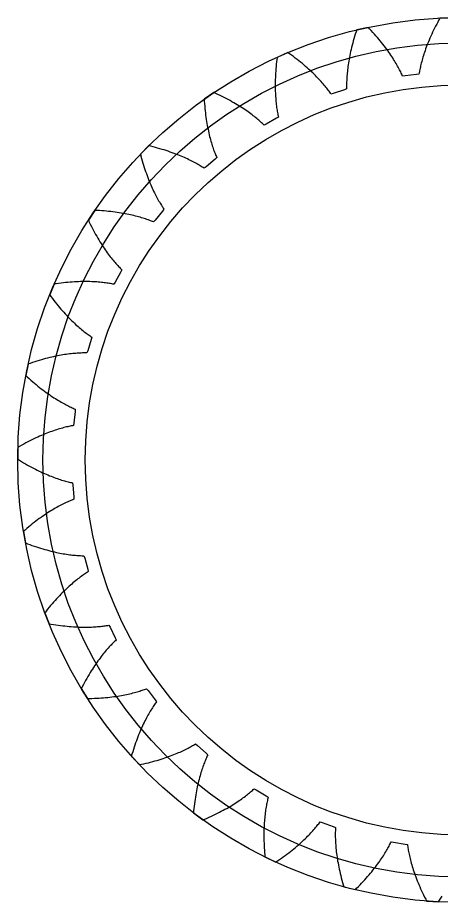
# Model space of a CAD drawing. Extents: x -4.38 to 4.38, y -4.38 to 4.38.
# Drawn here: x -4.38 to -0.19, y -4.38 to 4.38 of the extents above; entities that cross this region are included whole.
import ezdxf

# ---------------------------------------------------------------- set-up
doc = ezdxf.new("R2010")
doc.units = 0
doc.header["$MEASUREMENT"] = 0
doc.layers.add('gear', color=7, linetype='CONTINUOUS')
doc.layers.add('gear_guides', color=5, linetype='CONTINUOUS')

msp = doc.modelspace()

# ---------------------------------------------------------------- linework, layer by layer
at = {"layer": 'gear'}
msp.add_lwpolyline([(-0.084073, 4.374192), (-0.200602, 4.370399), (-0.200626, 4.370363), (-0.20065, 4.370321), (-0.201403, 4.368984), (-0.204402, 4.363646), (-0.210318, 4.353014), (-0.221833, 4.331931), (-0.232929, 4.311093), (-0.243613, 4.290508), (-0.253891, 4.27018), (-0.263771, 4.250118), (-0.273258, 4.230326), (-0.282361, 4.21081), (-0.291085, 4.191577), (-0.299437, 4.172633), (-0.307426, 4.153982), (-0.315058, 4.135632), (-0.322339, 4.117586), (-0.329279, 4.09985), (-0.335883, 4.08243), (-0.34216, 4.065331), (-0.348117, 4.048557), (-0.353761, 4.032113), (-0.359101, 4.016004), (-0.364143, 4.000235), (-0.368896, 3.98481), (-0.373368, 3.969733), (-0.377567, 3.955008), (-0.3815, 3.94064), (-0.385175, 3.926633), (-0.388601, 3.91299), (-0.391786, 3.899714), (-0.394738, 3.88681), (-0.397465, 3.874281), (-0.399975, 3.86213), (-0.402277, 3.850361), (-0.404379, 3.838975), (-0.40629, 3.827977), (-0.408017, 3.817368), (-0.431517, 3.813161), (-0.546133, 3.79844), (-0.569934, 3.796572), (-0.574286, 3.806399), (-0.578914, 3.816558), (-0.583825, 3.827042), (-0.589027, 3.837848), (-0.594526, 3.84897), (-0.600331, 3.860404), (-0.606448, 3.872143), (-0.612884, 3.884182), (-0.619647, 3.896517), (-0.626743, 3.909141), (-0.634179, 3.922048), (-0.641962, 3.935234), (-0.650099, 3.948691), (-0.658597, 3.962415), (-0.66746, 3.976398), (-0.676698, 3.990634), (-0.686314, 4.005118), (-0.696317, 4.019842), (-0.706711, 4.0348), (-0.717503, 4.049986), (-0.7287, 4.065392), (-0.740305, 4.081012), (-0.752327, 4.096838), (-0.764769, 4.112865), (-0.777639, 4.129083), (-0.79094, 4.145487), (-0.804679, 4.162069), (-0.81886, 4.178821), (-0.833489, 4.195736), (-0.848571, 4.212806), (-0.86411, 4.230023), (-0.880112, 4.24738), (-0.896581, 4.264869), (-0.904992, 4.273661), (-0.909242, 4.278068), (-0.91031, 4.279171), (-0.910343, 4.279205), (-0.910375, 4.279234), (-1.02408, 4.253456), (-1.024097, 4.253416), (-1.024112, 4.25337), (-1.024599, 4.251915), (-1.026533, 4.246106), (-1.030331, 4.234547), (-1.037647, 4.211665), (-1.044599, 4.189104), (-1.051194, 4.166869), (-1.05744, 4.144963), (-1.063344, 4.123393), (-1.068915, 4.102164), (-1.074159, 4.081278), (-1.079086, 4.060742), (-1.083702, 4.040559), (-1.088017, 4.020734), (-1.092038, 4.00127), (-1.095773, 3.982173), (-1.09923, 3.963444), (-1.102418, 3.945089), (-1.105346, 3.927111), (-1.10802, 3.909512), (-1.110451, 3.892298), (-1.112645, 3.87547), (-1.114612, 3.859031), (-1.11636, 3.842985), (-1.117898, 3.827334), (-1.119234, 3.812081), (-1.120377, 3.797229), (-1.121335, 3.782779), (-1.122117, 3.768734), (-1.122732, 3.755095), (-1.123188, 3.741866), (-1.123495, 3.729047), (-1.12366, 3.716641), (-1.123693, 3.704648), (-1.123602, 3.693071), (-1.123397, 3.68191), (-1.123085, 3.671166), (-1.145364, 3.662587), (-1.255123, 3.626441), (-1.27814, 3.620102), (-1.284274, 3.628928), (-1.29074, 3.638027), (-1.297547, 3.647393), (-1.3047, 3.657019), (-1.312205, 3.6669), (-1.320068, 3.677028), (-1.328296, 3.687397), (-1.336895, 3.698001), (-1.34587, 3.708833), (-1.355227, 3.719886), (-1.364971, 3.731153), (-1.375109, 3.742627), (-1.385646, 3.754301), (-1.396587, 3.766169), (-1.407937, 3.778221), (-1.419701, 3.790452), (-1.431885, 3.802854), (-1.444494, 3.815419), (-1.457531, 3.82814), (-1.471002, 3.841009), (-1.484912, 3.854018), (-1.499264, 3.867159), (-1.514063, 3.880424), (-1.529314, 3.893806), (-1.54502, 3.907296), (-1.561185, 3.920886), (-1.577814, 3.934568), (-1.594909, 3.948334), (-1.612475, 3.962174), (-1.630515, 3.976082), (-1.649032, 3.990047), (-1.66803, 4.004062), (-1.687511, 4.018118), (-1.697434, 4.025159), (-1.702441, 4.028682), (-1.703697, 4.029563), (-1.703737, 4.029591), (-1.703774, 4.029613), (-1.810546, 3.982782), (-1.810554, 3.982739), (-1.810561, 3.982692), (-1.810764, 3.981171), (-1.811563, 3.975101), (-1.813104, 3.963032), (-1.815959, 3.939179), (-1.818515, 3.91571), (-1.820783, 3.892628), (-1.82277, 3.869937), (-1.824486, 3.847639), (-1.825937, 3.825739), (-1.827135, 3.804238), (-1.828086, 3.783141), (-1.828799, 3.762449), (-1.829284, 3.742165), (-1.829548, 3.722293), (-1.829602, 3.702833), (-1.829452, 3.683789), (-1.829109, 3.665162), (-1.828581, 3.646955), (-1.827877, 3.629168), (-1.827005, 3.611805), (-1.825975, 3.594865), (-1.824796, 3.578352), (-1.823476, 3.562265), (-1.822024, 3.546606), (-1.820449, 3.531376), (-1.81876, 3.516575), (-1.816966, 3.502205), (-1.815076, 3.488266), (-1.813099, 3.474758), (-1.811043, 3.461681), (-1.808918, 3.449036), (-1.806733, 3.436822), (-1.804496, 3.42504), (-1.802215, 3.413689), (-1.799901, 3.402768), (-1.797562, 3.392278), (-1.817815, 3.379638), (-1.91875, 3.323372), (-1.940151, 3.312792), (-1.947844, 3.320298), (-1.955916, 3.328009), (-1.964372, 3.335918), (-1.973218, 3.344016), (-1.982457, 3.352298), (-1.992095, 3.360755), (-2.002137, 3.369379), (-2.012587, 3.378164), (-2.023449, 3.387102), (-2.034729, 3.396184), (-2.04643, 3.405403), (-2.058556, 3.414752), (-2.071112, 3.424221), (-2.084101, 3.433803), (-2.097527, 3.44349), (-2.111393, 3.453274), (-2.125704, 3.463146), (-2.140463, 3.473098), (-2.155672, 3.483121), (-2.171335, 3.493208), (-2.187455, 3.503349), (-2.204035, 3.513537), (-2.221077, 3.523762), (-2.238585, 3.534016), (-2.25656, 3.544289), (-2.275005, 3.554575), (-2.293922, 3.564862), (-2.313314, 3.575144), (-2.333182, 3.58541), (-2.353528, 3.595652), (-2.374353, 3.60586), (-2.39566, 3.616027), (-2.417449, 3.626142), (-2.428525, 3.631178), (-2.434109, 3.63369), (-2.435509, 3.634317), (-2.435553, 3.634336), (-2.435594, 3.634351), (-2.531573, 3.56816), (-2.531574, 3.568116), (-2.531571, 3.568069), (-2.531482, 3.566536), (-2.531119, 3.560425), (-2.530348, 3.548282), (-2.528636, 3.524321), (-2.526705, 3.500792), (-2.524564, 3.477698), (-2.522221, 3.45504), (-2.519685, 3.432821), (-2.516966, 3.411042), (-2.514073, 3.389703), (-2.511014, 3.368807), (-2.507798, 3.348354), (-2.504436, 3.328345), (-2.500935, 3.308782), (-2.497304, 3.289664), (-2.493553, 3.270992), (-2.489691, 3.252767), (-2.485727, 3.234988), (-2.481669, 3.217657), (-2.477528, 3.200772), (-2.47331, 3.184333), (-2.469027, 3.168341), (-2.464686, 3.152795), (-2.460297, 3.137694), (-2.455868, 3.123037), (-2.451409, 3.108823), (-2.446928, 3.095052), (-2.442434, 3.081723), (-2.437936, 3.068833), (-2.433443, 3.056382), (-2.428963, 3.044367), (-2.424506, 3.032788), (-2.420079, 3.021642), (-2.415692, 3.010928), (-2.411353, 3.000642), (-2.407071, 2.990784), (-2.424566, 2.97454), (-2.513028, 2.900189), (-2.53204, 2.88575), (-2.541015, 2.891664), (-2.5504, 2.897708), (-2.5602, 2.903873), (-2.570418, 2.910152), (-2.581058, 2.916535), (-2.592122, 2.923015), (-2.603615, 2.929583), (-2.615538, 2.936232), (-2.627896, 2.942952), (-2.640691, 2.949736), (-2.653925, 2.956574), (-2.667601, 2.963458), (-2.681722, 2.97038), (-2.69629, 2.977331), (-2.711306, 2.984302), (-2.726774, 2.991285), (-2.742695, 2.99827), (-2.75907, 3.005249), (-2.775901, 3.012213), (-2.79319, 3.019153), (-2.810938, 3.026061), (-2.829146, 3.032926), (-2.847816, 3.039741), (-2.866947, 3.046496), (-2.886542, 3.053183), (-2.9066, 3.059791), (-2.927123, 3.066313), (-2.94811, 3.072739), (-2.969562, 3.079059), (-2.991478, 3.085266), (-3.013859, 3.091349), (-3.036705, 3.097299), (-3.060015, 3.103108), (-3.071843, 3.105956), (-3.077801, 3.107366), (-3.079295, 3.107717), (-3.079342, 3.107728), (-3.079385, 3.107735), (-3.161103, 3.024575), (-3.161095, 3.024532), (-3.161084, 3.024486), (-3.160707, 3.022998), (-3.159193, 3.017066), (-3.156138, 3.005289), (-3.149923, 2.982084), (-3.143574, 2.959346), (-3.1371, 2.937074), (-3.130512, 2.91527), (-3.123817, 2.893932), (-3.117025, 2.873061), (-3.110146, 2.852655), (-3.103187, 2.832716), (-3.096159, 2.813241), (-3.089071, 2.79423), (-3.081931, 2.775683), (-3.074748, 2.757597), (-3.067531, 2.739973), (-3.06029, 2.722808), (-3.053032, 2.706101), (-3.045768, 2.68985), (-3.038505, 2.674054), (-3.031254, 2.658711), (-3.024021, 2.643819), (-3.016816, 2.629375), (-3.009649, 2.615377), (-3.002526, 2.601823), (-2.995458, 2.588711), (-2.988451, 2.576037), (-2.981516, 2.563798), (-2.97466, 2.551993), (-2.967891, 2.540617), (-2.961219, 2.529667), (-2.954651, 2.519141), (-2.948195, 2.509034), (-2.941859, 2.499344), (-2.935652, 2.490065), (-2.929582, 2.481196), (-2.943686, 2.461934), (-3.016479, 2.372185), (-3.032415, 2.354409), (-3.042346, 2.358518), (-3.052706, 2.362676), (-3.063496, 2.366875), (-3.074717, 2.371106), (-3.086372, 2.375361), (-3.098463, 2.37963), (-3.110991, 2.383905), (-3.123958, 2.388177), (-3.137364, 2.392437), (-3.151211, 2.396676), (-3.1655, 2.400886), (-3.180232, 2.405058), (-3.195408, 2.409183), (-3.211028, 2.413251), (-3.227093, 2.417254), (-3.243602, 2.421183), (-3.260557, 2.425029), (-3.277957, 2.428783), (-3.295802, 2.432436), (-3.314092, 2.435979), (-3.332826, 2.439402), (-3.352005, 2.442698), (-3.371627, 2.445856), (-3.391691, 2.448869), (-3.412197, 2.451726), (-3.433144, 2.454419), (-3.45453, 2.456939), (-3.476353, 2.459277), (-3.498613, 2.461423), (-3.521308, 2.46337), (-3.544436, 2.465107), (-3.567995, 2.466627), (-3.591983, 2.467919), (-3.604137, 2.468477), (-3.610254, 2.468734), (-3.611788, 2.468796), (-3.611836, 2.468798), (-3.611879, 2.468796), (-3.676382, 2.371674), (-3.676367, 2.371634), (-3.676346, 2.371591), (-3.675695, 2.370201), (-3.673086, 2.364662), (-3.667857, 2.353676), (-3.657363, 2.332067), (-3.646825, 2.310941), (-3.636254, 2.290298), (-3.625658, 2.270134), (-3.615046, 2.250449), (-3.604427, 2.23124), (-3.59381, 2.212505), (-3.583204, 2.194243), (-3.572617, 2.17645), (-3.562059, 2.159124), (-3.551537, 2.142263), (-3.541062, 2.125864), (-3.53064, 2.109924), (-3.520281, 2.094439), (-3.509993, 2.079408), (-3.499784, 2.064826), (-3.489664, 2.05069), (-3.479639, 2.036996), (-3.469719, 2.023742), (-3.459911, 2.010922), (-3.450224, 1.998534), (-3.440665, 1.986573), (-3.431242, 1.975035), (-3.421964, 1.963916), (-3.412838, 1.953211), (-3.403872, 1.942917), (-3.395073, 1.933027), (-3.386449, 1.923539), (-3.378007, 1.914445), (-3.369755, 1.905743), (-3.3617, 1.897427), (-3.353849, 1.889491), (-3.34621, 1.88193), (-3.356414, 1.860347), (-3.410906, 1.758444), (-3.42319, 1.737973), (-3.43372, 1.740129), (-3.444679, 1.742251), (-3.456068, 1.744333), (-3.467888, 1.746363), (-3.480138, 1.748335), (-3.492818, 1.750239), (-3.505929, 1.752065), (-3.519469, 1.753806), (-3.533439, 1.755452), (-3.547839, 1.756995), (-3.562666, 1.758424), (-3.577922, 1.759733), (-3.593604, 1.76091), (-3.609711, 1.761949), (-3.626243, 1.76284), (-3.643198, 1.763573), (-3.660574, 1.764141), (-3.67837, 1.764534), (-3.696584, 1.764744), (-3.715214, 1.764761), (-3.734258, 1.764578), (-3.753713, 1.764184), (-3.773578, 1.763572), (-3.79385, 1.762733), (-3.814527, 1.761658), (-3.835604, 1.760338), (-3.85708, 1.758765), (-3.878952, 1.75693), (-3.901216, 1.754825), (-3.92387, 1.752442), (-3.946908, 1.749771), (-3.970329, 1.746804), (-3.994128, 1.743533), (-4.006168, 1.741781), (-4.012223, 1.740876), (-4.013741, 1.740646), (-4.013788, 1.740639), (-4.01383, 1.74063), (-4.058788, 1.633055), (-4.058765, 1.633018), (-4.058736, 1.63298), (-4.057834, 1.631739), (-4.054224, 1.626794), (-4.04701, 1.616996), (-4.032616, 1.597763), (-4.018271, 1.579013), (-4.003984, 1.560743), (-3.989763, 1.542949), (-3.975617, 1.525628), (-3.961555, 1.508776), (-3.947584, 1.492389), (-3.933714, 1.476464), (-3.919951, 1.460996), (-3.906305, 1.445982), (-3.892783, 1.431417), (-3.879392, 1.417297), (-3.866142, 1.403617), (-3.85304, 1.390373), (-3.840093, 1.37756), (-3.82731, 1.365173), (-3.814697, 1.353208), (-3.802262, 1.341659), (-3.790012, 1.330521), (-3.777956, 1.31979), (-3.766099, 1.309459), (-3.754449, 1.299523), (-3.743013, 1.289977), (-3.731798, 1.280815), (-3.720811, 1.27203), (-3.710059, 1.263619), (-3.699547, 1.255573), (-3.689283, 1.247888), (-3.679273, 1.240557), (-3.669523, 1.233574), (-3.66004, 1.226932), (-3.650829, 1.220625), (-3.641897, 1.214647), (-3.647832, 1.191523), (-3.682054, 1.081149), (-3.690242, 1.058723), (-3.700989, 1.058846), (-3.712152, 1.058857), (-3.72373, 1.058745), (-3.73572, 1.058502), (-3.748122, 1.05812), (-3.760933, 1.05759), (-3.774152, 1.056902), (-3.787778, 1.056049), (-3.801807, 1.055021), (-3.816238, 1.05381), (-3.831068, 1.052408), (-3.846296, 1.050806), (-3.861917, 1.048995), (-3.87793, 1.046966), (-3.894332, 1.044712), (-3.911119, 1.042224), (-3.928289, 1.039493), (-3.945837, 1.036511), (-3.963762, 1.03327), (-3.982058, 1.029761), (-4.000723, 1.025976), (-4.019753, 1.021908), (-4.039143, 1.017548), (-4.05889, 1.012887), (-4.078989, 1.007918), (-4.099436, 1.002633), (-4.120226, 0.997025), (-4.141356, 0.991084), (-4.162819, 0.984803), (-4.184612, 0.978176), (-4.206729, 0.971193), (-4.229165, 0.963847), (-4.251915, 0.956132), (-4.263406, 0.952133), (-4.26918, 0.950098), (-4.270627, 0.949585), (-4.270672, 0.949569), (-4.270711, 0.949552), (-4.294498, 0.835413), (-4.294468, 0.835381), (-4.294433, 0.835349), (-4.293312, 0.834301), (-4.288831, 0.830129), (-4.279894, 0.821873), (-4.26212, 0.805712), (-4.244486, 0.790016), (-4.226999, 0.77478), (-4.209668, 0.759999), (-4.1925, 0.745668), (-4.175502, 0.731781), (-4.158683, 0.718335), (-4.142049, 0.705322), (-4.125608, 0.692739), (-4.109367, 0.680578), (-4.093332, 0.668835), (-4.077512, 0.657504), (-4.061912, 0.646579), (-4.04654, 0.636054), (-4.031403, 0.625923), (-4.016506, 0.61618), (-4.001856, 0.606818), (-3.98746, 0.597831), (-3.973325, 0.589213), (-3.959455, 0.580957), (-3.945857, 0.573056), (-3.932538, 0.565505), (-3.919502, 0.558295), (-3.906756, 0.551421), (-3.894305, 0.544875), (-3.882155, 0.53865), (-3.87031, 0.53274), (-3.858777, 0.527136), (-3.847561, 0.521831), (-3.836665, 0.51682), (-3.826097, 0.512093), (-3.815859, 0.507643), (-3.805956, 0.503463), (-3.807408, 0.479634), (-3.820124, 0.364778), (-3.823919, 0.341208), (-3.834496, 0.339295), (-3.845459, 0.337192), (-3.856806, 0.334892), (-3.868534, 0.332384), (-3.880639, 0.329662), (-3.893118, 0.326716), (-3.905969, 0.323539), (-3.919186, 0.320123), (-3.932767, 0.316459), (-3.946709, 0.312539), (-3.961005, 0.308355), (-3.975654, 0.3039), (-3.990651, 0.299165), (-4.005991, 0.294143), (-4.021669, 0.288825), (-4.037682, 0.283205), (-4.054025, 0.277274), (-4.070692, 0.271025), (-4.087679, 0.26445), (-4.104981, 0.257542), (-4.122592, 0.250294), (-4.140508, 0.242698), (-4.158723, 0.234746), (-4.177231, 0.226433), (-4.196026, 0.21775), (-4.215103, 0.208691), (-4.234457, 0.199249), (-4.25408, 0.189417), (-4.273967, 0.179188), (-4.294111, 0.168556), (-4.314507, 0.157513), (-4.335148, 0.146055), (-4.356026, 0.134173), (-4.366553, 0.128072), (-4.371838, 0.12498), (-4.373161, 0.124203), (-4.373202, 0.124179), (-4.373238, 0.124155), (-4.374993, 0.007577), (-4.374959, 0.007552), (-4.374918, 0.007526), (-4.373619, 0.006709), (-4.368429, 0.003461), (-4.358091, -0.002955), (-4.33758, -0.01546), (-4.317294, -0.027535), (-4.29724, -0.039186), (-4.277424, -0.05042), (-4.257854, -0.061243), (-4.238536, -0.071662), (-4.219476, -0.081682), (-4.20068, -0.091312), (-4.182154, -0.100556), (-4.163905, -0.109423), (-4.145938, -0.11792), (-4.12826, -0.126052), (-4.110874, -0.133827), (-4.093788, -0.141253), (-4.077007, -0.148336), (-4.060535, -0.155084), (-4.044379, -0.161505), (-4.028542, -0.167605), (-4.013031, -0.173392), (-3.997849, -0.178874), (-3.983002, -0.184058), (-3.968494, -0.188952), (-3.954329, -0.193564), (-3.940513, -0.197902), (-3.927048, -0.201974), (-3.913939, -0.205786), (-3.90119, -0.209349), (-3.888805, -0.212669), (-3.876788, -0.215754), (-3.865141, -0.218614), (-3.853868, -0.221255), (-3.842973, -0.223687), (-3.832459, -0.225917), (-3.829375, -0.249591), (-3.820124, -0.364778), (-3.81939, -0.38864), (-3.829413, -0.39252), (-3.839781, -0.396659), (-3.850487, -0.401066), (-3.861528, -0.405747), (-3.872899, -0.410711), (-3.884596, -0.415965), (-3.896613, -0.421517), (-3.908945, -0.427373), (-3.921587, -0.433541), (-3.934535, -0.440029), (-3.947782, -0.446842), (-3.961323, -0.453989), (-3.975152, -0.461477), (-3.989264, -0.469311), (-4.003653, -0.4775), (-4.018313, -0.486049), (-4.033238, -0.494966), (-4.048421, -0.504256), (-4.063857, -0.513927), (-4.079539, -0.523985), (-4.09546, -0.534435), (-4.111615, -0.545285), (-4.127995, -0.556539), (-4.144595, -0.568205), (-4.161408, -0.580288), (-4.178426, -0.592794), (-4.195643, -0.605728), (-4.213051, -0.619096), (-4.230642, -0.632904), (-4.248411, -0.647156), (-4.266348, -0.661859), (-4.284447, -0.677017), (-4.3027, -0.692635), (-4.311881, -0.700618), (-4.316486, -0.704654), (-4.317638, -0.705667), (-4.317674, -0.705699), (-4.317704, -0.70573), (-4.297366, -0.820533), (-4.297327, -0.820551), (-4.297282, -0.820569), (-4.295851, -0.821125), (-4.290141, -0.823333), (-4.278776, -0.827676), (-4.256268, -0.836073), (-4.234064, -0.84409), (-4.212167, -0.851736), (-4.190584, -0.859017), (-4.169319, -0.865941), (-4.148378, -0.872515), (-4.127766, -0.878747), (-4.107487, -0.884646), (-4.087547, -0.890217), (-4.06795, -0.89547), (-4.048699, -0.900413), (-4.029801, -0.905052), (-4.011258, -0.909397), (-3.993076, -0.913455), (-3.975257, -0.917234), (-3.957806, -0.920743), (-3.940726, -0.92399), (-3.924022, -0.926982), (-3.907695, -0.929729), (-3.891751, -0.932239), (-3.876191, -0.93452), (-3.861019, -0.93658), (-3.846237, -0.938428), (-3.831849, -0.940073), (-3.817857, -0.941522), (-3.804264, -0.942785), (-3.791071, -0.943871), (-3.778282, -0.944787), (-3.765897, -0.945542), (-3.75392, -0.946146), (-3.742351, -0.946606), (-3.731193, -0.946932), (-3.720446, -0.947132), (-3.712938, -0.969794), (-3.682054, -1.081149), (-3.676818, -1.104441), (-3.685926, -1.110148), (-3.695323, -1.116174), (-3.705002, -1.122527), (-3.714957, -1.129214), (-3.725184, -1.13624), (-3.735674, -1.143613), (-3.746423, -1.151338), (-3.757424, -1.159423), (-3.768671, -1.167872), (-3.780157, -1.176692), (-3.791875, -1.18589), (-3.803818, -1.19547), (-3.815981, -1.20544), (-3.828355, -1.215803), (-3.840934, -1.226567), (-3.853711, -1.237736), (-3.866679, -1.249316), (-3.87983, -1.261312), (-3.893156, -1.27373), (-3.906651, -1.286573), (-3.920307, -1.299848), (-3.934117, -1.313559), (-3.948071, -1.32771), (-3.962164, -1.342307), (-3.976386, -1.357353), (-3.99073, -1.372854), (-4.005187, -1.388812), (-4.019751, -1.405233), (-4.034411, -1.422121), (-4.049161, -1.439478), (-4.063992, -1.45731), (-4.078895, -1.475619), (-4.093862, -1.49441), (-4.101367, -1.503986), (-4.105124, -1.50882), (-4.106064, -1.510033), (-4.106094, -1.510071), (-4.106118, -1.510107), (-4.06442, -1.618987), (-4.064378, -1.618997), (-4.064331, -1.619006), (-4.062821, -1.619281), (-4.056796, -1.620368), (-4.044814, -1.622482), (-4.021124, -1.626468), (-3.997803, -1.630138), (-3.974855, -1.633502), (-3.952284, -1.636567), (-3.930094, -1.639341), (-3.908287, -1.641833), (-3.886868, -1.644052), (-3.865839, -1.646006), (-3.845205, -1.647703), (-3.824968, -1.649152), (-3.80513, -1.650362), (-3.785695, -1.651341), (-3.766665, -1.652098), (-3.748043, -1.652642), (-3.729831, -1.652981), (-3.712032, -1.653124), (-3.694646, -1.653079), (-3.677677, -1.652857), (-3.661126, -1.652464), (-3.644994, -1.651911), (-3.629284, -1.651206), (-3.613996, -1.650357), (-3.599132, -1.649375), (-3.584693, -1.648267), (-3.570679, -1.647042), (-3.557093, -1.64571), (-3.543933, -1.644279), (-3.531201, -1.642758), (-3.518897, -1.641156), (-3.507022, -1.639482), (-3.495575, -1.637744), (-3.484557, -1.635953), (-3.473967, -1.634115), (-3.462305, -1.654947), (-3.410906, -1.758444), (-3.401356, -1.780325), (-3.40922, -1.787652), (-3.417306, -1.795348), (-3.425608, -1.803418), (-3.434118, -1.811868), (-3.44283, -1.820703), (-3.451736, -1.829927), (-3.460828, -1.839547), (-3.470101, -1.849568), (-3.479545, -1.859993), (-3.489154, -1.870827), (-3.498919, -1.882076), (-3.508834, -1.893744), (-3.51889, -1.905835), (-3.529079, -1.918353), (-3.539394, -1.931303), (-3.549827, -1.944688), (-3.560368, -1.958513), (-3.571011, -1.972781), (-3.581747, -1.987496), (-3.592568, -2.002662), (-3.603465, -2.018281), (-3.614429, -2.034358), (-3.625454, -2.050894), (-3.636529, -2.067894), (-3.647646, -2.08536), (-3.658798, -2.103295), (-3.669974, -2.121701), (-3.681166, -2.140582), (-3.692366, -2.159938), (-3.703564, -2.179774), (-3.714753, -2.20009), (-3.725921, -2.220889), (-3.737062, -2.242172), (-3.742619, -2.252996), (-3.745393, -2.258454), (-3.746087, -2.259823), (-3.746108, -2.259866), (-3.746125, -2.259905), (-3.684575, -2.358926), (-3.684532, -2.358928), (-3.684484, -2.358928), (-3.68295, -2.358912), (-3.676828, -2.35884), (-3.664662, -2.358648), (-3.640646, -2.358078), (-3.617052, -2.357269), (-3.593882, -2.356229), (-3.571139, -2.354966), (-3.548824, -2.353491), (-3.52694, -2.351811), (-3.505488, -2.349937), (-3.48447, -2.347875), (-3.463887, -2.345637), (-3.443741, -2.34323), (-3.424033, -2.340664), (-3.404764, -2.337947), (-3.385935, -2.335089), (-3.367547, -2.332098), (-3.3496, -2.328985), (-3.332095, -2.325756), (-3.315032, -2.322423), (-3.298411, -2.318992), (-3.282234, -2.315475), (-3.266498, -2.311879), (-3.251205, -2.308213), (-3.236354, -2.304487), (-3.221945, -2.300709), (-3.207976, -2.296888), (-3.194448, -2.293033), (-3.181359, -2.289154), (-3.168708, -2.285258), (-3.156494, -2.281355), (-3.144716, -2.277454), (-3.133372, -2.273562), (-3.122461, -2.26969), (-3.111981, -2.265846), (-3.10193, -2.262037), (-3.086536, -2.280285), (-3.016479, -2.372185), (-3.002961, -2.391863), (-3.009295, -2.400546), (-3.015779, -2.409633), (-3.022403, -2.419128), (-3.029161, -2.429036), (-3.036043, -2.43936), (-3.043042, -2.450104), (-3.05015, -2.46127), (-3.057359, -2.472864), (-3.064659, -2.484888), (-3.072044, -2.497346), (-3.079504, -2.510239), (-3.087031, -2.523573), (-3.094617, -2.537348), (-3.102254, -2.551569), (-3.109931, -2.566237), (-3.117642, -2.581354), (-3.125377, -2.596925), (-3.133127, -2.612949), (-3.140884, -2.62943), (-3.148639, -2.646369), (-3.156383, -2.663768), (-3.164107, -2.681629), (-3.171803, -2.699953), (-3.179461, -2.718742), (-3.187072, -2.737996), (-3.194627, -2.757718), (-3.202118, -2.777906), (-3.209535, -2.798564), (-3.216869, -2.81969), (-3.224111, -2.841287), (-3.231252, -2.863353), (-3.238283, -2.88589), (-3.245194, -2.908897), (-3.248602, -2.920577), (-3.250294, -2.926461), (-3.250716, -2.927936), (-3.250729, -2.927983), (-3.250738, -2.928025), (-3.17156, -3.013607), (-3.171518, -3.013602), (-3.171471, -3.013592), (-3.169967, -3.013287), (-3.163969, -3.012057), (-3.15206, -3.009566), (-3.128586, -3.004462), (-3.105571, -2.999202), (-3.083017, -2.993795), (-3.060924, -2.988252), (-3.039291, -2.98258), (-3.018121, -2.976789), (-2.997411, -2.970888), (-2.977163, -2.964887), (-2.957376, -2.958793), (-2.938049, -2.952617), (-2.919183, -2.946367), (-2.900776, -2.940053), (-2.882828, -2.933683), (-2.865338, -2.927267), (-2.848305, -2.920813), (-2.831727, -2.91433), (-2.815603, -2.907827), (-2.799933, -2.901314), (-2.784713, -2.894798), (-2.769942, -2.888289), (-2.75562, -2.881795), (-2.741742, -2.875326), (-2.728308, -2.868889), (-2.715315, -2.862494), (-2.702761, -2.856149), (-2.690642, -2.849862), (-2.678957, -2.843642), (-2.667702, -2.837498), (-2.656876, -2.831438), (-2.646473, -2.825471), (-2.636492, -2.819603), (-2.626929, -2.813845), (-2.61778, -2.808203), (-2.599212, -2.823208), (-2.513028, -2.900189), (-2.49603, -2.916953), (-2.500607, -2.926678), (-2.505254, -2.936828), (-2.509962, -2.947405), (-2.514722, -2.958413), (-2.519526, -2.969852), (-2.524365, -2.981726), (-2.529231, -2.994037), (-2.534115, -3.006785), (-2.539009, -3.019974), (-2.543902, -3.033603), (-2.548787, -3.047676), (-2.553655, -3.062193), (-2.558497, -3.077155), (-2.563304, -3.092564), (-2.568067, -3.10842), (-2.572777, -3.124724), (-2.577426, -3.141476), (-2.582003, -3.158678), (-2.586501, -3.176329), (-2.59091, -3.19443), (-2.595222, -3.21298), (-2.599426, -3.23198), (-2.603515, -3.251429), (-2.607478, -3.271328), (-2.611308, -3.291675), (-2.614995, -3.312469), (-2.618529, -3.333711), (-2.621903, -3.355399), (-2.625106, -3.377531), (-2.62813, -3.400108), (-2.630966, -3.423127), (-2.633605, -3.446587), (-2.636037, -3.470486), (-2.637173, -3.4826), (-2.637721, -3.488698), (-2.637855, -3.490227), (-2.63786, -3.490275), (-2.63786, -3.490318), (-2.543917, -3.559369), (-2.543876, -3.559356), (-2.543832, -3.559338), (-2.542413, -3.558753), (-2.536757, -3.55641), (-2.525534, -3.55171), (-2.50345, -3.542256), (-2.481847, -3.532735), (-2.460723, -3.523158), (-2.440078, -3.513534), (-2.419911, -3.50387), (-2.400218, -3.494178), (-2.381, -3.484464), (-2.362253, -3.474739), (-2.343977, -3.465011), (-2.326168, -3.455289), (-2.308826, -3.445582), (-2.291947, -3.435898), (-2.275529, -3.426247), (-2.259569, -3.416636), (-2.244065, -3.407075), (-2.229013, -3.397572), (-2.214412, -3.388135), (-2.200257, -3.378774), (-2.186545, -3.369495), (-2.173274, -3.360309), (-2.160439, -3.351222), (-2.148036, -3.342243), (-2.136063, -3.33338), (-2.124515, -3.324641), (-2.113388, -3.316035), (-2.102679, -3.307569), (-2.092382, -3.29925), (-2.082494, -3.291087), (-2.073009, -3.283088), (-2.063924, -3.275259), (-2.055234, -3.267609), (-2.046933, -3.260145), (-2.039018, -3.252874), (-2.017945, -3.264093), (-1.91875, -3.323372), (-1.898887, -3.336616), (-1.901541, -3.347032), (-1.904182, -3.357878), (-1.906803, -3.369155), (-1.909394, -3.380865), (-1.911946, -3.393007), (-1.914451, -3.405582), (-1.9169, -3.418591), (-1.919283, -3.432033), (-1.921592, -3.445909), (-1.923817, -3.460219), (-1.925951, -3.474962), (-1.927984, -3.490138), (-1.929907, -3.505746), (-1.93171, -3.521786), (-1.933387, -3.538256), (-1.934926, -3.555157), (-1.93632, -3.572487), (-1.93756, -3.590244), (-1.938636, -3.608427), (-1.939539, -3.627035), (-1.940262, -3.646066), (-1.940795, -3.665519), (-1.941129, -3.68539), (-1.941255, -3.705679), (-1.941165, -3.726383), (-1.940849, -3.7475), (-1.9403, -3.769026), (-1.939508, -3.790961), (-1.938465, -3.8133), (-1.937162, -3.836041), (-1.93559, -3.85918), (-1.933741, -3.882716), (-1.931607, -3.906644), (-1.93043, -3.918753), (-1.929813, -3.924845), (-1.929656, -3.926371), (-1.929651, -3.926419), (-1.929644, -3.926462), (-1.82433, -3.976486), (-1.824293, -3.976465), (-1.824252, -3.976439), (-1.82297, -3.975596), (-1.817859, -3.972226), (-1.807729, -3.965487), (-1.787833, -3.952024), (-1.768422, -3.938587), (-1.749493, -3.925185), (-1.731042, -3.911827), (-1.713068, -3.898522), (-1.695566, -3.885278), (-1.678533, -3.872102), (-1.661965, -3.859005), (-1.64586, -3.845994), (-1.630214, -3.833078), (-1.615022, -3.820264), (-1.60028, -3.807561), (-1.585985, -3.794977), (-1.572133, -3.782519), (-1.558718, -3.770197), (-1.545738, -3.758017), (-1.533186, -3.745988), (-1.521058, -3.734116), (-1.50935, -3.722411), (-1.498057, -3.710878), (-1.487174, -3.699526), (-1.476695, -3.688363), (-1.466615, -3.677394), (-1.45693, -3.666628), (-1.447633, -3.656071), (-1.438719, -3.645731), (-1.430183, -3.635614), (-1.422018, -3.625727), (-1.414219, -3.616078), (-1.406779, -3.606671), (-1.399694, -3.597514), (-1.392956, -3.588614), (-1.38656, -3.579977), (-1.363744, -3.587005), (-1.255123, -3.626441), (-1.233113, -3.635686), (-1.233747, -3.646416), (-1.234289, -3.657565), (-1.234728, -3.669135), (-1.235056, -3.681123), (-1.235264, -3.693529), (-1.235344, -3.706351), (-1.235286, -3.719588), (-1.235082, -3.733239), (-1.234723, -3.747301), (-1.234201, -3.761773), (-1.233506, -3.776653), (-1.23263, -3.79194), (-1.231564, -3.80763), (-1.2303, -3.823721), (-1.228828, -3.840211), (-1.227142, -3.857098), (-1.225231, -3.874378), (-1.223087, -3.892049), (-1.220703, -3.910107), (-1.218068, -3.92855), (-1.215176, -3.947374), (-1.212018, -3.966576), (-1.208585, -3.986151), (-1.20487, -4.006098), (-1.200863, -4.02641), (-1.196557, -4.047086), (-1.191943, -4.068119), (-1.187015, -4.089507), (-1.181763, -4.111245), (-1.176179, -4.133329), (-1.170257, -4.155753), (-1.163987, -4.178513), (-1.157363, -4.201604), (-1.153915, -4.213273), (-1.152157, -4.219137), (-1.151714, -4.220606), (-1.1517, -4.220652), (-1.151685, -4.220693), (-1.038807, -4.249883), (-1.038774, -4.249855), (-1.03874, -4.249822), (-1.03764, -4.248751), (-1.033259, -4.244474), (-1.024587, -4.23594), (-1.007599, -4.218955), (-0.991082, -4.202088), (-0.975031, -4.185346), (-0.959442, -4.168738), (-0.94431, -4.152271), (-0.929631, -4.135953), (-0.915399, -4.119793), (-0.90161, -4.103797), (-0.888258, -4.087973), (-0.875339, -4.072329), (-0.862846, -4.056871), (-0.850776, -4.041608), (-0.839121, -4.026546), (-0.827876, -4.011692), (-0.817036, -3.997054), (-0.806595, -3.982638), (-0.796546, -3.96845), (-0.786885, -3.954498), (-0.777604, -3.940788), (-0.768697, -3.927327), (-0.760159, -3.914121), (-0.751982, -3.901176), (-0.74416, -3.888498), (-0.736687, -3.876093), (-0.729556, -3.863968), (-0.72276, -3.852127), (-0.716293, -3.840578), (-0.710147, -3.829324), (-0.704315, -3.818373), (-0.69879, -3.807729), (-0.693566, -3.797397), (-0.688634, -3.787382), (-0.683988, -3.77769), (-0.660254, -3.780274), (-0.546133, -3.79844), (-0.52277, -3.803353), (-0.521363, -3.814008), (-0.519785, -3.825059), (-0.518026, -3.836503), (-0.51608, -3.848336), (-0.513937, -3.860557), (-0.511588, -3.873163), (-0.509026, -3.88615), (-0.506243, -3.899515), (-0.503229, -3.913255), (-0.499977, -3.927367), (-0.496478, -3.941847), (-0.492725, -3.956691), (-0.488709, -3.971896), (-0.484423, -3.987457), (-0.479857, -4.003371), (-0.475005, -4.019633), (-0.469858, -4.03624), (-0.464409, -4.053185), (-0.45865, -4.070466), (-0.452573, -4.088077), (-0.446171, -4.106013), (-0.439436, -4.12427), (-0.43236, -4.142843), (-0.424937, -4.161725), (-0.417158, -4.180913), (-0.409017, -4.200399), (-0.400507, -4.22018), (-0.39162, -4.240249), (-0.382348, -4.2606), (-0.372687, -4.281227), (-0.362627, -4.302126), (-0.352164, -4.323288), (-0.341289, -4.344708), (-0.335695, -4.355513), (-0.332859, -4.360939), (-0.332146, -4.362298), (-0.332124, -4.36234), (-0.332101, -4.362377), (-0.215739, -4.369678), (-0.215712, -4.369644), (-0.215684, -4.369605), (-0.214807, -4.368346), (-0.211315, -4.363317), (-0.204415, -4.353296), (-0.190948, -4.333402), (-0.177921, -4.313714)], dxfattribs=at)
at = {"layer": 'gear_guides'}
for radius in [4.375, 4.125, 3.707525]:
    msp.add_circle((0, 0), radius, dxfattribs=at)

doc.saveas('drawing.dxf')
